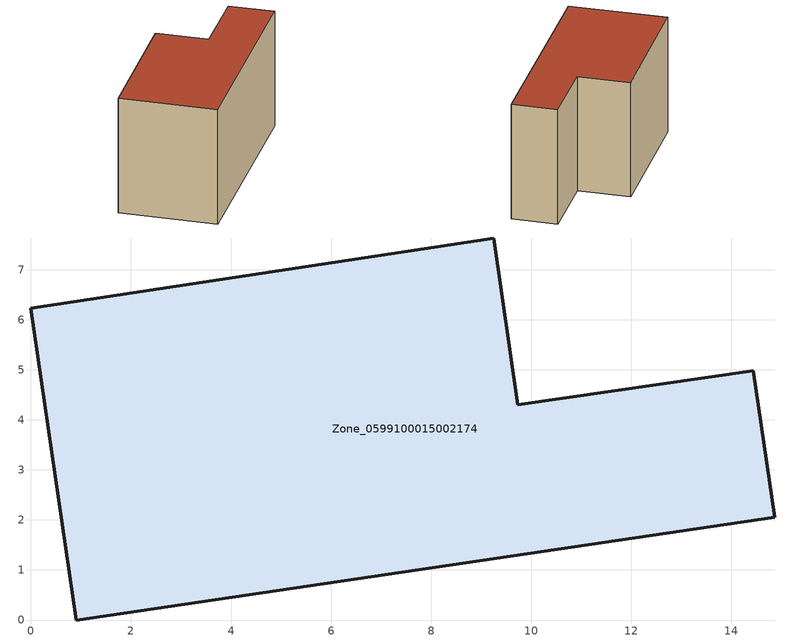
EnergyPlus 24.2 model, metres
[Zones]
Zone_0599100015002174
 floor ground (C_G): 0,6.24 9.25,7.64 9.73,4.31 14.44,4.99 14.87,2.05 0.9,0 z0.9
 wall outside (C_F): 9.25,7.64 0,6.24 0.9,0 14.87,2.05 14.44,4.99 9.73,4.31 9.25,7.64 z0.9:8.71
 roof outside (C_R): 14.87,2.05 14.44,4.99 9.73,4.31 9.25,7.64 0,6.24 0.9,0 z8.71
[BUILDING]
Pand.0599100015002174: North Axis=0; Terrain=City; Loads Convergence Tolerance Value=0.04; Temperature Convergence Tolerance Value=0.4; Solar Distribution=FullExterior; Maximum Number of Warmup Days=25; Minimum Number of Warmup Days=1
[Site:Location]
Rotterdam.The.Hague.AP_ZH_NLD Design_Conditions: Latitude=51.96; Longitude=4.45; Time Zone=1; Elevation=-4.5
[SITE:GROUNDTEMPERATURE:BUILDINGSURFACE]
18, 18, 18, 18, 18, 18, 18, 18, 18, 18, 18, 18
[MATERIAL] Thermal Absorptance=0.9; Solar Absorptance=0.7; Visible Absorptance=0.7
Name | Roughness | Thickness | Conductivity | Density | Specific Heat
G.TC.1975-1991 | MediumSmooth | 0.15 | 0.288461 | 540 | 1210
F.TC.1975-1991 | Rough | 0.3 | 0.230769 | 1920 | 840
R.TC.1975-1991 | MediumRough | 0.2 | 0.153846 | 1500 | 1000
[CONSTRUCTION]
C_G: G.TC.1975-1991
C_F: F.TC.1975-1991
C_R: R.TC.1975-1991
[ZONE]
Zone_0599100015002174: Type=1; Multiplier=1; Ceiling Height=Autocalculate; Volume=Autocalculate; Floor Area=autocalculate; Part of Total Floor Area=Yes
[ZONEINFILTRATION:DESIGNFLOWRATE]
Infil_Zone_0599100015002174: Zone or ZoneList or Space or SpaceList=Zone_0599100015002174; Schedule=AlwaysOn; Design Flow Rate Calculation Method=Flow/Area; Flow Rate per Floor Area=0.003; Constant Term Coefficient=1; Temperature Term Coefficient=0; Velocity Term Coefficient=0; Velocity Squared Term Coefficient=0
[HVACTEMPLATE:ZONE:IDEALLOADSAIRSYSTEM]
Zone_0599100015002174: Maximum Heating Supply Air Temperature=50; Minimum Cooling Supply Air Temperature=13; Maximum Heating Supply Air Humidity Ratio=0.0156; Minimum Cooling Supply Air Humidity Ratio=0.0077; Heating Limit=NoLimit; Cooling Limit=NoLimit; Dehumidification Control Type=ConstantSensibleHeatRatio; Cooling Sensible Heat Ratio=0.7; Dehumidification Setpoint=60; Humidification Control Type=None; Humidification Setpoint=30; Outdoor Air Method=None; Outdoor Air Flow Rate per Person=0.00944; Outdoor Air Flow Rate per Zone Floor Area=0; Outdoor Air Flow Rate per Zone=0; Demand Controlled Ventilation Type=None; Outdoor Air Economizer Type=NoEconomizer; Heat Recovery Type=None; Sensible Heat Recovery Effectiveness=0.7; Latent Heat Recovery Effectiveness=0.65
[ZONECONTROL:THERMOSTAT]
ThermostatControl_Zone_0599100015002174: Zone or ZoneList=Zone_0599100015002174; Control Type Schedule=DualSetpointControlType; Control 1=Thermostat_Zone_0599100015002174; Temperature Difference Between Cutout And Setpoint=0
[THERMOSTATSETPOINT:DUALSETPOINT]
Thermostat_Zone_0599100015002174: Heating Setpoint Temperature Schedule=HeatingSetpoint_Zone_0599100015002174; Cooling Setpoint Temperature Schedule=CoolingSetpoint_Zone_0599100015002174
[SCHEDULE:COMPACT]
HeatingSetpoint_Zone_0599100015002174: Through: 12/31, For: AllDays, Until: 24:00, 21
CoolingSetpoint_Zone_0599100015002174: Through: 12/31, For: AllDays, Until: 24:00, 24
DualSetpointControlType: Through: 12/31, For: AllDays, Until: 24:00, 4
AlwaysOn: Through: 12/31, For: AllDays, Until: 24:00, 1
